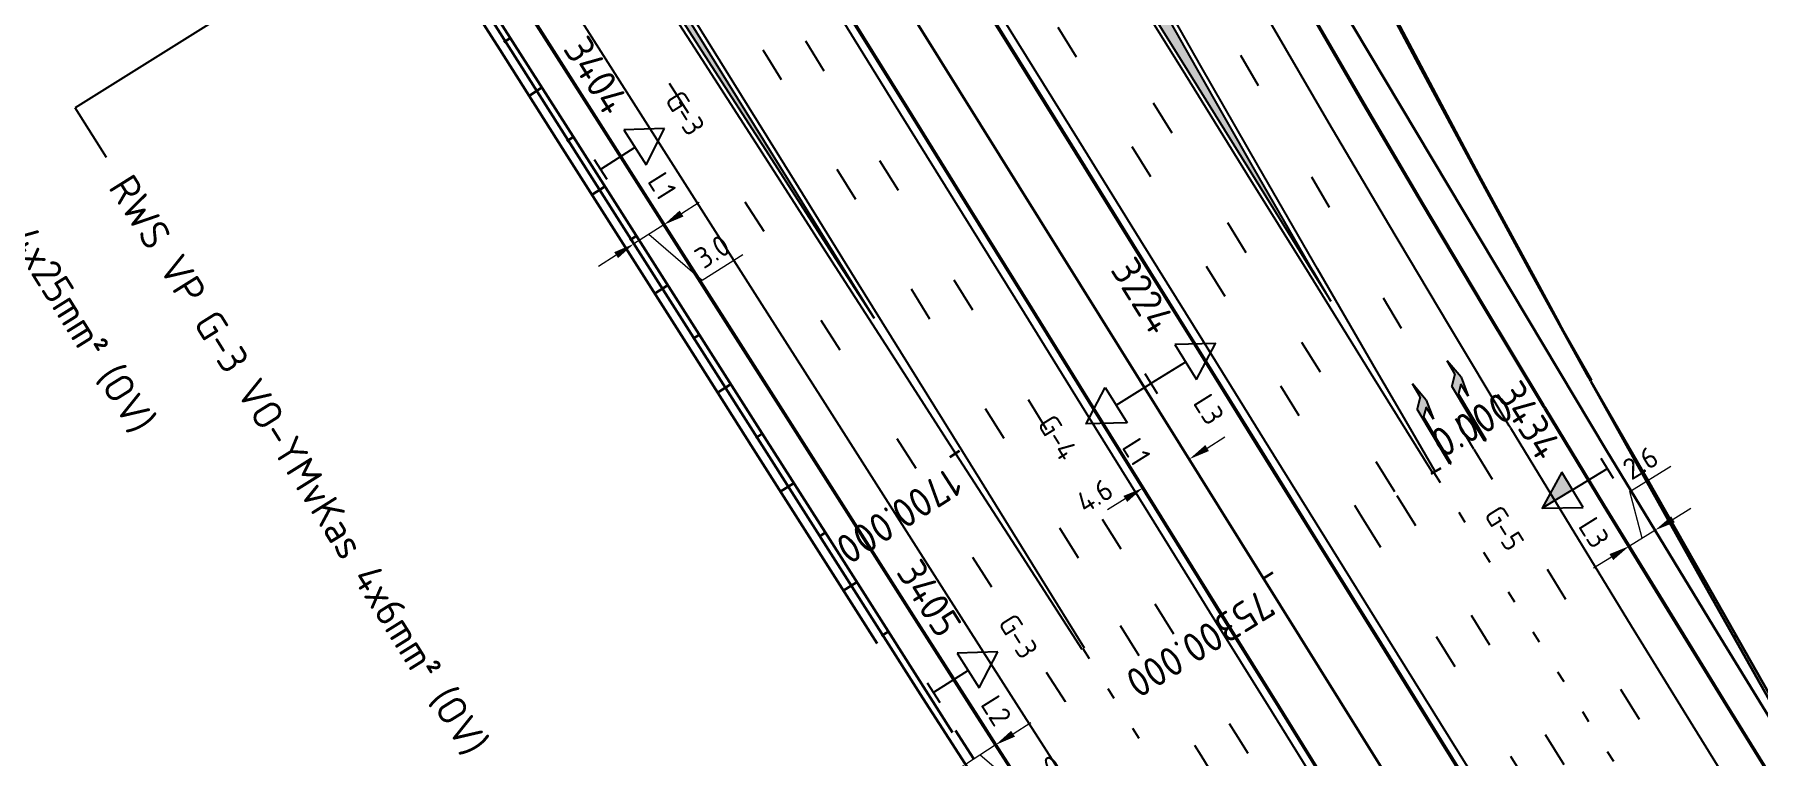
# Model space of a CAD drawing. Header units: metres. Extents: x 134219 to 139080, y 438661 to 444352.
# Drawn here: x 135759.6 to 135906.6, y 442466.4 to 442528 of the extents above; entities that cross this region are included whole.
import ezdxf
from ezdxf.enums import TextEntityAlignment as Align

# ---------------------------------------------------------------- set-up
doc = ezdxf.new("R2010")
doc.units = ezdxf.units.M
doc.linetypes.add('13strp', pattern=[4, 1, -3])
doc.linetypes.add('39strp', pattern=[12, 3, -9])
doc.layers.get('DEFPOINTS').update_dxf_attribs({"color": 193})
for name, color, linetype, lineweight in [('N-WE-KL-ET-T18', 1, 'Continuous', 18), ('N-WE-KL-ET-T25', 7, 'Continuous', 25), ('N-WE-KL-ET_LS_OV_ARMATUUR-S', 7, 'Continuous', 25), ('N-WE-KL-ET_LS_OV_ARMATUUR-T18', 1, 'Continuous', 25), ('N-WE-KL-ET_LS_OV_KABEL-G', 10, 'KL-LS-OV-N', 35), ('N-WE-KL-ET_LS_OV_KABEL-M', 7, 'Continuous', 18), ('N-WE-KL-ET_LS_OV_KABEL-T25', 7, 'Continuous', 25), ('Utd-ondergr-nw', 8, '13strp', 35)]:
    doc.layers.add(name, color=color, linetype=linetype, lineweight=lineweight)
doc.layers.add('N-WE-KL-ET_LS_OV_ARMATUUR-T25', color=2, linetype='Continuous')
doc.layers.add('Utd-weg-nw', color=8, linetype='Continuous')
doc.styles.add('alm a2ee v011$0$rtw_iso', font='NLCS-ISO.ttf')
doc.styles.add('ISO18', font='NLCS-ISO.ttf')
doc.styles.add('ISO25', font='NLCS-ISO.ttf')
doc.styles.add('NLCS-ISO', font='NLCS-ISO.ttf')
doc.styles.add('NLCS_18', font='NLCS-ISO.ttf', dxfattribs={"height": 1.8})
doc.styles.add('NLCS_25', font='NLCS-ISO.ttf', dxfattribs={"height": 2.5})
doc.linetypes.add('KL-LS-OV-N', pattern='A,4,-1,[103,NLCS.SHX,S=0.75,R=0,X=0,Y=0],-1,4,-1.5,["0V",Standard,S=1,R=0,X=0,Y=-0.5],-3', length=14.5)
doc.dimstyles.new('NLCS_t18_pijl_Dimension_l3_h1', dxfattribs={"dimtxt": 1.8, "dimasz": 1.8, "dimexe": 2, "dimexo": 2, "dimgap": 0.7, "dimtad": 1, "dimdec": 1, "dimzin": 0, "dimdsep": 46, "dimtxsty": 'NLCS_18', "dimcen": 2.5, "dimdle": 2, "dimclrd": 256, "dimclre": 256, "dimclrt": 256, "dimadec": 1, "dimazin": 0, "dimtfac": 1, "dimtdec": 1, "dimtofl": 0, "dimtmove": 1, "dimatfit": 0, "dimfxl": 0, "dimtolj": 1, "dimtzin": 0, "dimlwd": 18, "dimlwe": 18, "dimarcsym": 0})

# ---------------------------------------------------------------- blocks, each defined once
blk = doc.blocks.new('SKL-ET_OV_ARMATUUR_HD_NATRIUM_2x250W-SO (1)')
for points in [[(-3.49, -1.76), (-6.49, 0), (-3.49, 1.76)], [(-3.49, 1.76), (-3.49, -1.76)], [(3.49, -1.76), (6.49, 0), (3.49, 1.76)], [(3.49, 1.76), (3.49, -1.76)], [(-3.49, 0), (0, 0)], [(0, 1), (0, -1)], [(3.49, 0), (0, 0)]]:
    blk.add_lwpolyline(points)
at = {"layer": 'N-WE-KL-ET_LS_OV_ARMATUUR-T18', "style": 'NLCS-ISO', "flags": 1}
for tag, p in [('TYPE_ARMATUUR', (3.07, -6.82)), ('VERMOGEN_LAMP', (3.07, -10.61)), ('SPIEGELSTAND', (3.07, -14.39)), ('HOOGTE_LICHTMAST', (3.07, -18.17)), ('UITLEGGERHOEK', (3.07, -21.96)), ('TYPE_LICHTMAST', (3.07, -25.74)), ('BOTSVRIENDELIJK', (3.07, -29.53)), ('POSITIE_LICHTMAST', (3.07, -33.31)), ('KABELAANSLUITNG', (3.07, -37.1)), ('VOEDINGSPUNT', (3.07, -48.45))]:
    blk.add_attdef(tag, p, '', height=1.8, dxfattribs=at)
at = {"layer": 'N-WE-KL-ET_LS_OV_ARMATUUR-T18', "style": 'NLCS-ISO'}
for tag, p in [('FASE-AANSLUITING_1', (3.07, -40.88)), ('FASE-AANSLUITING_2', (3.07, -44.67)), ('GROEPSNUMMER', (3.07, -52.24))]:
    blk.add_attdef(tag, p, '', height=1.8, dxfattribs=at)
at = {"layer": 'N-WE-KL-ET_LS_OV_ARMATUUR-T25', "style": 'NLCS-ISO'}
for tag, p in [('MASTNUMMER', (3.07, 7.39)), ('TYPE_SYMBOOL', (3.07, 3.61))]:
    blk.add_attdef(tag, p, '', height=2.5, dxfattribs=at)
blk = doc.blocks.new('SKL-ET_OV_ARMATUUR_HD_NATRIUM_1x250W-SO (3)')
for p, q in [((6.49, 0), (3.49, 1.76)), ((3.49, -1.76), (6.49, 0))]:
    blk.add_line(p, q)
for points in [[(3.49, 1.76), (3.49, -1.76)], [(0, 1), (0, -1)], [(3.49, 0), (0, 0)]]:
    blk.add_lwpolyline(points)
at = {"layer": 'N-WE-KL-ET_LS_OV_ARMATUUR-T18', "style": 'ISO18', "flags": 1}
for tag, p in [('TYPE_ARMATUUR', (3.07, -6.82)), ('VERMOGEN_LAMP', (3.07, -10.61)), ('SPIEGELSTAND', (3.07, -14.39)), ('HOOGTE_LICHTMAST', (3.07, -18.17)), ('UITLEGGERHOEK', (3.07, -21.96)), ('TYPE_LICHTMAST', (3.07, -25.74)), ('BOTSVRIENDELIJK', (3.07, -29.53)), ('POSITIE_LICHTMAST', (3.07, -33.31)), ('KABELAANSLUITNG', (3.07, -37.1)), ('VOEDINGSPUNT', (3.07, -44.67))]:
    blk.add_attdef(tag, p, '', height=1.8, dxfattribs=at)
at = {"layer": 'N-WE-KL-ET_LS_OV_ARMATUUR-T18', "style": 'ISO18'}
for tag, p in [('FASE-AANSLUITING_1', (3.07, -40.88)), ('GROEPSNUMMER', (3.07, -48.45))]:
    blk.add_attdef(tag, p, '', height=1.8, dxfattribs=at)
at = {"layer": 'N-WE-KL-ET_LS_OV_ARMATUUR-T25', "style": 'ISO25'}
for tag, p in [('MASTNUMMER', (3.07, 7.39)), ('TYPE_SYMBOOL', (3.07, 3.61))]:
    blk.add_attdef(tag, p, '', height=2.5, dxfattribs=at)
blk = doc.blocks.new('SKL-ET_OV_ARMATUUR_HD_NATRIUM_1x250W-SO (2)')
for points in [[(3.49, -1.76), (6.49, 0), (3.49, 1.76)], [(3.49, 1.76), (3.49, -1.76)], [(0, 1), (0, -1)], [(3.49, 0), (0, 0)], [(3.49, 0), (6.49, 0)]]:
    blk.add_lwpolyline(points)
blk.add_solid([(3.49, 0), (3.49, -1.76), (6.49, 0)])
at = {"layer": 'N-WE-KL-ET-T18', "linetype": 'ByBlock', "style": 'NLCS-ISO'}
blk.add_attdef('GROEPSNUMMER', text='', height=1.8, dxfattribs=at).set_placement((-2, -4), align=Align.RIGHT)
blk.add_attdef('FASE-AANSLUITING', (10, -4), '', height=1.8, dxfattribs=at)
at = {"layer": 'N-WE-KL-ET-T18', "linetype": 'ByBlock', "style": 'NLCS-ISO', "flags": 1}
for tag, p in [('TYPE_ARMATUUR', (7.76, -13.46)), ('TYPE_FABRIKAAT', (7.76, -17.24)), ('VERMOGEN_LAMP', (7.76, -21.02)), ('SPIEGELSTAND', (7.76, -24.81)), ('HOOGTE_LICHTMAST', (7.76, -28.59)), ('UITLEGGERHOEK', (7.76, -32.38)), ('TYPE_LICHTMAST', (7.76, -36.16)), ('BOTSVRIENDELIJK', (7.76, -39.95)), ('POSITIE_LICHTMAST', (7.76, -43.73)), ('KABELAANSLUITING', (7.76, -47.52)), ('VOEDINGSPUNT', (7.76, -51.3))]:
    blk.add_attdef(tag, p, '', height=1.8, dxfattribs=at)
at = {"layer": 'N-WE-KL-ET-T25', "linetype": 'ByBlock', "style": 'NLCS-ISO'}
blk.add_attdef('MASTNUMMER', text='', height=2.5, dxfattribs=at).set_placement((4, 4.31), align=Align.MIDDLE)
at = {"layer": 'N-WE-KL-ET-T25', "linetype": 'ByBlock', "style": 'NLCS-ISO', "flags": 1}
blk.add_attdef('TYPE_SYMBOOL', (7.76, -10.06), '', height=2.5, dxfattribs=at)
blk = doc.blocks.new('*D498')
at = {"layer": 'DEFPOINTS', "color": 0, "transparency": 16777216}
for p in [(135813.24, 442511.72), (135810.69, 442510.1), (135810.69, 442510.1)]:
    blk.add_point(p, dxfattribs=at)
at = {"layer": 'N-WE-KL-ET_LS_OV_KABEL-M', "linetype": 'Continuous', "lineweight": 18, "transparency": 16777216}
for p, q in [((135814.76, 442512.69), (135816.27, 442513.65)), ((135813.24, 442511.72), (135810.69, 442510.1)), ((135811.97, 442510.91), (135816.51, 442506.99)), ((135809.18, 442509.13), (135807.66, 442508.17)), ((135816.51, 442506.99), (135819.97, 442509.19))]:
    blk.add_line(p, q, dxfattribs=at)
at = {"layer": 'N-WE-KL-ET_LS_OV_KABEL-M', "lineweight": 18, "transparency": 16777216}
for p, q in [((135813.24, 442511.72), (135814.31, 442510.03)), ((135810.69, 442510.1), (135811.77, 442508.41))]:
    blk.add_line(p, q, dxfattribs=at)
at = {"layer": 'N-WE-KL-ET_LS_OV_KABEL-M', "transparency": 16777216}
for points in [[(135814.59, 442512.94), (135814.92, 442512.43), (135813.24, 442511.72)], [(135809.01, 442509.39), (135809.34, 442508.88), (135810.69, 442510.1)]]:
    blk.add_solid(points, dxfattribs=at)
at = {"layer": 'N-WE-KL-ET_LS_OV_KABEL-M', "transparency": 16777216, "insert": (135817.38, 442509.44), "char_height": 1.8, "attachment_point": 5, "rotation": 32.4948, "style": 'NLCS_18'}
blk.add_mtext('\\A1;3.0', dxfattribs=at)
blk = doc.blocks.new('*D499')
at = {"layer": 'DEFPOINTS', "color": 0, "transparency": 16777216}
for p in [(135841.51, 442467.35), (135838.96, 442465.71), (135838.96, 442465.71)]:
    blk.add_point(p, dxfattribs=at)
at = {"layer": 'N-WE-KL-ET_LS_OV_KABEL-M', "linetype": 'Continuous', "lineweight": 18, "transparency": 16777216}
for p, q in [((135843.03, 442468.32), (135844.54, 442469.29)), ((135841.51, 442467.35), (135838.96, 442465.71)), ((135840.23, 442466.53), (135844.79, 442462.62)), ((135837.44, 442464.74), (135835.93, 442463.77)), ((135844.79, 442462.62), (135848.24, 442464.84))]:
    blk.add_line(p, q, dxfattribs=at)
at = {"layer": 'N-WE-KL-ET_LS_OV_KABEL-M', "lineweight": 18, "transparency": 16777216}
for p, q in [((135841.51, 442467.35), (135842.59, 442465.67)), ((135838.96, 442465.71), (135840.04, 442464.03))]:
    blk.add_line(p, q, dxfattribs=at)
at = {"layer": 'N-WE-KL-ET_LS_OV_KABEL-M', "transparency": 16777216}
for points in [[(135842.86, 442468.57), (135843.19, 442468.07), (135841.51, 442467.35)], [(135837.28, 442464.99), (135837.6, 442464.49), (135838.96, 442465.71)]]:
    blk.add_solid(points, dxfattribs=at)
at = {"layer": 'N-WE-KL-ET_LS_OV_KABEL-M', "transparency": 16777216, "insert": (135845.65, 442465.08), "char_height": 1.8, "attachment_point": 5, "rotation": 32.6723, "style": 'NLCS_18'}
blk.add_mtext('\\A1;3.0', dxfattribs=at)
blk = doc.blocks.new('*D503')
at = {"layer": 'DEFPOINTS', "color": 0, "transparency": 16777216}
for p in [(135858.05, 442491.73), (135858.05, 442491.73), (135854.13, 442489.3)]:
    blk.add_point(p, dxfattribs=at)
at = {"layer": 'N-WE-KL-ET_LS_OV_KABEL-M', "linetype": 'Continuous', "lineweight": 18, "transparency": 16777216}
for p, q in [((135859.57, 442492.68), (135861.1, 442493.63)), ((135852.6, 442488.35), (135851.07, 442487.4))]:
    blk.add_line(p, q, dxfattribs=at)
at = {"layer": 'N-WE-KL-ET_LS_OV_KABEL-M', "lineweight": 18, "transparency": 16777216}
for p, q in [((135858.05, 442491.73), (135859.1, 442490.03)), ((135854.13, 442489.3), (135855.18, 442487.6))]:
    blk.add_line(p, q, dxfattribs=at)
at = {"layer": 'N-WE-KL-ET_LS_OV_KABEL-M', "transparency": 16777216}
for points in [[(135859.42, 442492.94), (135859.73, 442492.43), (135858.05, 442491.73)], [(135852.44, 442488.6), (135852.76, 442488.09), (135854.13, 442489.3)]]:
    blk.add_solid(points, dxfattribs=at)
at = {"layer": 'N-WE-KL-ET_LS_OV_KABEL-M', "transparency": 16777216, "insert": (135849.98, 442488.61), "char_height": 1.8, "attachment_point": 5, "rotation": 31.8363, "style": 'NLCS_18'}
blk.add_mtext('\\A1;4.6', dxfattribs=at)
blk = doc.blocks.new('*D508')
at = {"layer": 'DEFPOINTS', "color": 0, "transparency": 16777216}
for p in [(135897.77, 442485.67), (135897.77, 442485.67), (135895.59, 442484.33)]:
    blk.add_point(p, dxfattribs=at)
at = {"layer": 'N-WE-KL-ET_LS_OV_KABEL-M', "linetype": 'Continuous', "lineweight": 18, "transparency": 16777216}
for p, q in [((135895.62, 442488.98), (135899.12, 442491.13)), ((135896.68, 442485), (135895.62, 442488.98)), ((135899.31, 442486.61), (135900.84, 442487.55)), ((135895.59, 442484.33), (135897.77, 442485.67)), ((135894.05, 442483.39), (135892.52, 442482.45))]:
    blk.add_line(p, q, dxfattribs=at)
at = {"layer": 'N-WE-KL-ET_LS_OV_KABEL-M', "lineweight": 18, "transparency": 16777216}
for p, q in [((135895.59, 442484.33), (135894.54, 442486.03)), ((135897.77, 442485.67), (135896.73, 442487.37))]:
    blk.add_line(p, q, dxfattribs=at)
at = {"layer": 'N-WE-KL-ET_LS_OV_KABEL-M', "transparency": 16777216}
for points in [[(135899.15, 442486.86), (135899.46, 442486.35), (135897.77, 442485.67)], [(135893.89, 442483.64), (135894.21, 442483.13), (135895.59, 442484.33)]]:
    blk.add_solid(points, dxfattribs=at)
at = {"layer": 'N-WE-KL-ET_LS_OV_KABEL-M', "transparency": 16777216, "insert": (135896.53, 442491.42), "char_height": 1.8, "attachment_point": 5, "rotation": 31.5131, "style": 'NLCS_18'}
blk.add_mtext('\\A1;2.6', dxfattribs=at)
blk = doc.blocks.new('Dwm A2 aanvulling$0$pijlre_750')
blk.add_hatch(color=256).paths.add_polyline_path([(5.2, -0.38), (4, -0.38), (5.7, -0.68), (7.5, -0.38), (6.2, -0.38), (5.45, 0.37), (0, 0.37), (0, 0.23), (4.6, 0.23)])
for p, q in [((0, 0.37), (5.45, 0.37)), ((0, 0.37), (0, 0.23)), ((0, 0.23), (4.6, 0.23)), ((5.2, -0.38), (4.6, 0.23)), ((6.2, -0.38), (5.45, 0.37)), ((4, -0.38), (5.2, -0.38)), ((5.7, -0.68), (4, -0.38)), ((5.7, -0.68), (7.5, -0.38)), ((6.2, -0.38), (7.5, -0.38))]:
    blk.add_line(p, q)

msp = doc.modelspace()

# ---------------------------------------------------------------- hatches: boundary and pattern name
at = {"layer": 'Utd-weg-nw', "linetype": 'Continuous'}
for points in [[(135831.17, 442503.76), (135827.63, 442509.26), (135822.22, 442517.67), (135816.8, 442526.07), (135811.39, 442534.48), (135805.98, 442542.89), (135800.56, 442551.3), (135799.28, 442553.29), (135795.14, 442559.7), (135789.7, 442568.09), (135784.24, 442576.47), (135778.75, 442584.83), (135773.25, 442593.18), (135767.72, 442601.52), (135762.18, 442609.84), (135761.53, 442610.81), (135763.82, 442612.24), (135765.96, 442608.8), (135771.23, 442600.3), (135776.51, 442591.8), (135781.78, 442583.31), (135787.06, 442574.81), (135792.33, 442566.32), (135797.61, 442557.82), (135802.88, 442549.33), (135808.16, 442540.83), (135813.43, 442532.34), (135818.71, 442523.84), (135823.98, 442515.34), (135829.26, 442506.85)], [(135870.12, 442505.21), (135868.63, 442507.77), (135863.63, 442516.43), (135858.67, 442525.11), (135853.81, 442533.71), (135853.75, 442533.82), (135853.65, 442534), (135848.89, 442542.57), (135844.09, 442551.34), (135840.48, 442558.06), (135838.19, 442556.64), (135842.19, 442550.19), (135847.46, 442541.7), (135852.74, 442533.2), (135858.01, 442524.7), (135863.29, 442516.21), (135868.56, 442507.71), (135870.12, 442505.21)]]:
    msp.add_hatch(color=256, dxfattribs=at).paths.add_polyline_path(points)

# ---------------------------------------------------------------- linework, layer by layer
at = {"layer": 'N-WE-KL-ET_LS_OV_KABEL-G', "flags": 128}
for points, elevation in [([(135028.79, 443628.21), (135029.43, 443628.5), (135031.21, 443626.78), (135031.77, 443626.04), (135031.72, 443624.46), (135052.28, 443604.28), (135079.83, 443576.7), (135079.68, 443576.86), (135107.02, 443546.27), (135128.47, 443521.4), (135135.83, 443512.88), (135160.14, 443483.99), (135177.3, 443462.48), (135198.67, 443435.94), (135200.35, 443433.58), (135206.96, 443425.68), (135215.59, 443414.76), (135229.59, 443396.5), (135246.51, 443374.99), (135246.49, 443375.01), (135294.88, 443312.89), (135333.29, 443263.09), (135371.73, 443213.18), (135406.65, 443167.97), (135427.92, 443140.4), (135453.98, 443108.38), (135454.93, 443105.99), (135457.2, 443102.6), (135480.28, 443072.39), (135496.14, 443052.17), (135531.45, 443005.87), (135550.73, 442980.13), (135566.75, 442957.09), (135582.35, 442934.84), (135591.75, 442921.24), (135600.66, 442908.47), (135623.1, 442873.1), (135810.94, 442567.72), (135811.57, 442566.24), (135890, 442440.49), (135917.51, 442397.79), (135918.36, 442396.37), (135921.31, 442391.57), (135924.12, 442387.09), (135993.39, 442276.1), (135998.09, 442268.15), (136009.98, 442249.34), (136029.66, 442217.44), (136035.64, 442207.92), (136051.53, 442183.81), (136063.88, 442163.96), (136083.42, 442134.87), (136087.68, 442128.39), (136098.45, 442110.21), (136094.16, 442107.28)], 1.81), ([(135721.23, 442918.62), (135722.06, 442918.71), (135729.09, 442888.32), (135732.4, 442875.41), (135739.07, 442848.53), (135744.81, 442825.46), (135748.85, 442812.3), (135753.18, 442798.69), (135759.28, 442779.65), (135766.98, 442756.72), (135768.94, 442751.33), (135776.94, 442729.3), (135780.2, 442721.47), (135788.86, 442699.92), (135796.6, 442680.56), (135801.31, 442669.52), (135814.14, 442639.94), (135825.99, 442614.64), (135833.39, 442599.59), (135840.41, 442585.62), (135846.61, 442573.57), (135855.75, 442558.03), (135866.63, 442537.71), (135893.63, 442492.47), (135903.12, 442476.87), (135921.69, 442446.61), (135932.97, 442428.48), (135977.81, 442356.04), (135989.88, 442336.6), (136005.71, 442311.05), (136018.65, 442290.07), (136033.73, 442266.1), (136048.87, 442241.4), (136061.72, 442221.06), (136075.64, 442199.3), (136089.46, 442177.55), (136095.53, 442168.38), (136098.01, 442164.91), (136105.46, 442153.08), (136105.45, 442153.08), (136113.48, 442140), (136113.47, 442139.99), (136115.54, 442136.16), (136115.58, 442136.17), (136116.02, 442133.35), (136140.96, 442091.4)], 1.96)]:
    msp.add_lwpolyline(points, dxfattribs=dict(at, elevation=elevation))
msp.add_lwpolyline([(135920.16, 442341.16), (135919.19, 442340.33), (135890.91, 442385.27), (135864.11, 442426.73), (135835.32, 442471.35), (135806.93, 442516.02), (135778.89, 442560.21), (135749.46, 442604.31), (135688.97, 442692.85), (135658.23, 442735), (135645.16, 442753.13), (135616.2, 442790.31), (135569.7, 442852.51), (135568.73, 442853.96), (135568.72, 442853.96), (135556.53, 442870.34), (135541.94, 442887.77), (135535.96, 442894.27), (135510.86, 442922.28), (135499.68, 442932.52), (135460.26, 442969.03), (135441.8, 442984.21), (135435, 442989.22), (135425, 442995.68), (135418.79, 442999.03), (135417.79, 442999.51), (135418.18, 442999.51), (135411.42, 443000.81), (135410.52, 442999.01), (135409.7, 442997.39), (135406.46, 442999.39), (135411.35, 443008.29), (135374.57, 443035.92), (135373.93, 443035.52), (135373.15, 443035.54)], dxfattribs=at)
at = {"layer": 'N-WE-KL-ET_LS_OV_KABEL-T25'}
for p in [(135791.88, 442539.75), (135765.7, 442517.47)]:
    msp.add_line(p, (135763.05, 442521.7), dxfattribs=at)
at = {"layer": 'Utd-ondergr-nw', "color": 7, "linetype": 'Continuous'}
for p, q in [((135838.46, 442492.44), (135837.62, 442491.9)), ((135878.68, 442490.47), (135879.54, 442490.98)), ((135865.18, 442482.07), (135864.33, 442481.54))]:
    msp.add_line(p, q, dxfattribs=at)
at = {"layer": 'Utd-ondergr-nw', "linetype": 'Continuous', "flags": 128}
for points in [[(135770.71, 442623.52), (135775.98, 442615.02), (135781.26, 442606.52), (135786.53, 442598.03), (135791.81, 442589.53), (135797.08, 442581.04), (135802.36, 442572.54), (135807.63, 442564.05), (135812.91, 442555.55), (135818.18, 442547.06), (135823.46, 442538.56), (135828.73, 442530.06), (135834.01, 442521.57), (135839.28, 442513.07), (135844.56, 442504.58), (135849.83, 442496.08), (135855.11, 442487.59), (135858.78, 442481.67)], [(135770.77, 442623.55), (135776.04, 442615.06), (135781.32, 442606.56), (135786.59, 442598.07), (135791.87, 442589.57), (135797.14, 442581.07), (135802.42, 442572.58), (135807.69, 442564.08), (135812.97, 442555.59), (135818.24, 442547.09), (135823.52, 442538.6), (135828.79, 442530.1), (135834.07, 442521.61), (135839.34, 442513.11), (135844.62, 442504.61), (135849.89, 442496.12), (135855.17, 442487.62), (135858.84, 442481.7)], [(135892.37, 442498.43), (135889.86, 442502.82), (135889.62, 442503.27), (135887.51, 442507.17), (135882.76, 442515.95), (135878.08, 442524.74), (135873.45, 442533.52), (135868.96, 442542.21), (135868.9, 442542.31), (135868.81, 442542.49), (135864.09, 442550.94), (135859.36, 442559.62), (135854.69, 442568.32), (135850.07, 442577.06), (135845.59, 442585.59), (135845.48, 442585.8), (135840.99, 442594.61), (135837.51, 442601.53), (135836.56, 442603.44), (135832.19, 442612.3), (135830.52, 442615.73), (135827.89, 442621.19)], [(135742.31, 442620.56), (135747.88, 442612.28), (135753.43, 442604), (135758.96, 442595.7), (135764.47, 442587.38), (135769.96, 442579.05), (135775.43, 442570.71), (135780.88, 442562.36), (135786.31, 442553.99), (135790.4, 442547.57), (135791.67, 442545.57), (135797.05, 442537.14), (135802.42, 442528.7), (135807.79, 442520.27), (135813.16, 442511.83), (135818.54, 442503.4), (135823.91, 442494.97), (135829.28, 442486.53), (135834.65, 442478.1), (135839.96, 442469.77)], [(135742.36, 442620.6), (135747.94, 442612.32), (135753.49, 442604.04), (135759.02, 442595.74), (135764.53, 442587.42), (135770.02, 442579.09), (135775.49, 442570.75), (135780.94, 442562.39), (135786.37, 442554.03), (135790.46, 442547.61), (135791.73, 442545.61), (135797.11, 442537.18), (135802.48, 442528.74), (135807.85, 442520.31), (135813.22, 442511.87), (135818.6, 442503.44), (135823.97, 442495), (135829.34, 442486.57), (135834.71, 442478.13), (135840.02, 442469.81)], [(135784.67, 442620.42), (135789.95, 442611.92), (135795.22, 442603.43), (135800.5, 442594.93), (135805.77, 442586.43), (135811.05, 442577.94), (135816.32, 442569.44), (135821.6, 442560.95), (135826.87, 442552.45), (135832.15, 442543.96), (135837.42, 442535.46), (135842.7, 442526.97), (135847.97, 442518.47), (135853.25, 442509.97), (135858.52, 442501.48), (135863.8, 442492.98), (135869.07, 442484.49)], [(135784.73, 442620.45), (135790.01, 442611.96), (135795.28, 442603.46), (135800.56, 442594.97), (135805.83, 442586.47), (135811.11, 442577.98), (135816.38, 442569.48), (135821.66, 442560.98), (135826.93, 442552.49), (135832.21, 442543.99), (135837.48, 442535.5), (135842.76, 442527), (135848.03, 442518.51), (135853.31, 442510.01), (135858.58, 442501.52), (135863.86, 442493.02), (135869.13, 442484.52)], [(135892.3, 442498.39), (135892.23, 442498.52), (135892.13, 442498.7), (135887.33, 442507.44), (135882.57, 442516.19), (135877.86, 442524.96), (135873.21, 442533.76), (135870.26, 442539.4), (135868.66, 442542.5), (135863.95, 442550.87), (135859.17, 442559.51), (135854.45, 442568.19), (135849.79, 442576.91), (135845.3, 442585.44), (135845.19, 442585.66), (135840.7, 442594.46), (135837.23, 442601.39), (135836.28, 442603.3), (135831.91, 442612.16), (135830.25, 442615.59), (135827.61, 442621.06)], [(135739.3, 442618.52), (135744.85, 442610.25), (135750.39, 442601.96), (135755.9, 442593.66), (135761.4, 442585.35), (135766.87, 442577.02), (135772.32, 442568.68), (135777.75, 442560.32), (135783.16, 442551.96), (135787.25, 442545.54), (135788.52, 442543.54), (135793.88, 442535.1), (135799.25, 442526.66), (135804.61, 442518.22), (135809.98, 442509.78), (135815.34, 442501.34), (135820.7, 442492.9), (135826.07, 442484.46), (135831.43, 442476.02)], [(135740.25, 442619.17), (135745.82, 442610.9), (135751.37, 442602.62), (135756.9, 442594.32), (135762.4, 442586.01), (135767.89, 442577.69), (135773.36, 442569.35), (135778.8, 442561), (135784.22, 442552.64), (135788.32, 442546.23), (135789.59, 442544.23), (135794.96, 442535.8), (135800.33, 442527.36), (135805.71, 442518.93), (135811.08, 442510.49), (135816.45, 442502.06), (135821.82, 442493.62), (135827.2, 442485.19), (135832.57, 442476.75), (135837.87, 442468.43)], [(135888.4, 442496.12), (135888.37, 442496.18), (135888.26, 442496.35), (135883.11, 442504.91), (135878, 442513.48), (135872.94, 442522.09), (135867.93, 442530.71), (135864.75, 442536.26), (135863.02, 442539.31), (135858.28, 442547.74), (135853.47, 442556.43), (135848.73, 442565.15), (135844.05, 442573.9), (135839.54, 442582.48), (135839.43, 442582.69), (135834.92, 442591.54), (135831.43, 442598.5), (135830.47, 442600.41), (135826.09, 442609.32), (135824.42, 442612.77), (135821.77, 442618.26)], [(135888.34, 442496.09), (135888.31, 442496.14), (135888.2, 442496.32), (135883.05, 442504.87), (135877.94, 442513.45), (135872.88, 442522.05), (135867.87, 442530.68), (135864.69, 442536.22), (135862.96, 442539.27), (135858.21, 442547.71), (135853.41, 442556.39), (135848.67, 442565.12), (135843.99, 442573.87), (135839.48, 442582.45), (135839.37, 442582.66), (135834.86, 442591.51), (135831.37, 442598.47), (135830.41, 442600.38), (135826.03, 442609.29), (135824.35, 442612.74), (135821.71, 442618.23)], [(135799.61, 442527.3), (135800.15, 442527.64)], [(135801.75, 442522.73), (135802.84, 442523.43)], [(135804.98, 442518.86), (135805.53, 442519.21)], [(135807.11, 442514.29), (135808.21, 442514.99)], [(135810.35, 442510.42), (135810.9, 442510.77)], [(135812.47, 442505.85), (135813.59, 442506.56)], [(135815.71, 442501.99), (135816.27, 442502.34)], [(135817.84, 442497.41), (135818.96, 442498.12)], [(135892.3, 442498.39), (135897.08, 442490.11), (135902.03, 442481.41), (135906.96, 442472.7), (135911.92, 442464.01)], [(135892.3, 442498.39), (135896.98, 442489.97), (135901.85, 442481.26), (135906.76, 442472.55), (135911.68, 442463.85)], [(135888.34, 442496.09), (135893.39, 442487.78), (135898.6, 442479.26), (135903.84, 442470.75), (135909.1, 442462.25)], [(135888.4, 442496.12), (135893.45, 442487.82), (135898.66, 442479.3), (135903.9, 442470.79), (135909.16, 442462.29)], [(135821.08, 442493.55), (135821.64, 442493.91)], [(135894.77, 442494.04), (135894.73, 442494.02)], [(135823.2, 442488.97), (135824.33, 442489.69)], [(135897.3, 442489.73), (135897.16, 442489.65)], [(135826.45, 442485.11), (135827.02, 442485.47)], [(135869.07, 442484.49), (135874.35, 442475.99), (135879.62, 442467.5), (135884.9, 442459)], [(135869.13, 442484.52), (135874.41, 442476.03), (135879.68, 442467.53), (135884.96, 442459.04)], [(135899.68, 442485.34), (135899.6, 442485.29)], [(135858.78, 442481.67), (135860.38, 442479.09), (135865.66, 442470.6), (135870.93, 442462.1)], [(135858.84, 442481.7), (135860.44, 442479.13), (135865.72, 442470.63), (135870.99, 442462.14)], [(135828.57, 442480.53), (135829.7, 442481.25)], [(135902.24, 442481.04), (135902.04, 442480.93)], [(135831.82, 442476.67), (135832.39, 442477.04)], [(135904.6, 442476.63), (135904.49, 442476.57)], [(135839.96, 442469.77), (135841.5, 442467.37), (135846.9, 442458.95)], [(135840.02, 442469.81), (135841.56, 442467.4), (135846.96, 442458.99)], [(135838.12, 442468.59), (135839.65, 442466.22)]]:
    msp.add_lwpolyline(points, dxfattribs=at)
at = {"layer": 'Utd-weg-nw', "linetype": '39strp', "flags": 128}
for points in [[(135448.38, 443097.74), (135451.1, 443094.2), (135457.15, 443086.27), (135463.18, 443078.32), (135469.2, 443070.36), (135475.19, 443062.38), (135481.16, 443054.39), (135487.11, 443046.39), (135493.05, 443038.37), (135498.96, 443030.33), (135504.85, 443022.28), (135510.73, 443014.22), (135516.58, 443006.14), (135518.91, 443002.9), (135519.5, 443002.09), (135522.41, 442998.04), (135528.22, 442989.93), (135534.01, 442981.81), (135539.78, 442973.67), (135545.54, 442965.52), (135551.27, 442957.35), (135556.98, 442949.17), (135562.67, 442940.98), (135568.33, 442932.77), (135573.98, 442924.55), (135579.61, 442916.31), (135585.22, 442908.06), (135590.81, 442899.79), (135596.37, 442891.51), (135601.92, 442883.22), (135607.44, 442874.91), (135612.95, 442866.59), (135618.43, 442858.26), (135623.89, 442849.91), (135629.33, 442841.55), (135634.75, 442833.17), (135640.15, 442824.78), (135645.53, 442816.38), (135650.89, 442807.97), (135656.22, 442799.54), (135661.54, 442791.09), (135666.83, 442782.64), (135672.07, 442774.22), (135672.11, 442774.17), (135677.38, 442765.67), (135682.66, 442757.18), (135687.93, 442748.68), (135693.21, 442740.19), (135698.48, 442731.69), (135703.76, 442723.19), (135709.03, 442714.7), (135714.3, 442706.2), (135719.58, 442697.71), (135724.85, 442689.21), (135730.13, 442680.72), (135735.4, 442672.22), (135740.68, 442663.73), (135745.95, 442655.23), (135751.23, 442646.73), (135756.5, 442638.24), (135761.78, 442629.74), (135767.05, 442621.25), (135772.33, 442612.75), (135777.6, 442604.26), (135782.88, 442595.76), (135788.15, 442587.27), (135793.43, 442578.77), (135798.7, 442570.27), (135803.98, 442561.78), (135809.25, 442553.28), (135814.53, 442544.79), (135819.8, 442536.29), (135825.08, 442527.8), (135830.35, 442519.3), (135835.63, 442510.81), (135840.9, 442502.31), (135846.18, 442493.81), (135851.45, 442485.32), (135855.13, 442479.4)], [(135882.33, 442492.6), (135882.25, 442492.72), (135877.09, 442501.3), (135871.96, 442509.91), (135866.88, 442518.54), (135861.85, 442527.21), (135858.65, 442532.78), (135856.91, 442535.84), (135852.26, 442544.42), (135847.45, 442553.17), (135842.71, 442561.94), (135838.03, 442570.75), (135833.52, 442579.38), (135833.41, 442579.6), (135828.88, 442588.48), (135825.37, 442595.48), (135824.41, 442597.4), (135820.01, 442606.36), (135818.32, 442609.82), (135815.66, 442615.34), (135811.39, 442624.35), (135807.18, 442633.4), (135803.87, 442640.62), (135803.03, 442642.47), (135798.95, 442651.57), (135794.93, 442660.71), (135792.92, 442665.34), (135790.98, 442669.87), (135787.09, 442679.06), (135783.27, 442688.27), (135782.45, 442690.27), (135779.51, 442697.51), (135775.83, 442706.78), (135772.2, 442716.08), (135768.65, 442725.4), (135765.16, 442734.75), (135761.74, 442744.12), (135758.38, 442753.52), (135755.09, 442762.94), (135751.87, 442772.38), (135748.72, 442781.84), (135745.63, 442791.33), (135742.62, 442800.84), (135739.67, 442810.37), (135736.78, 442819.92), (135733.97, 442829.49), (135731.23, 442839.09), (135728.55, 442848.7), (135725.94, 442858.33), (135723.4, 442867.98), (135720.93, 442877.64), (135718.53, 442887.33), (135716.2, 442897.03), (135713.94, 442906.74), (135711.75, 442916.48), (135710.81, 442920.74)], [(135645.32, 442858.05), (135648.12, 442853.74), (135653.57, 442845.32), (135659, 442836.88), (135664.41, 442828.43), (135669.8, 442819.97), (135675.16, 442811.49), (135680.51, 442803), (135685.83, 442794.5), (135691.1, 442786.04), (135691.14, 442785.98), (135696.41, 442777.49), (135701.69, 442768.99), (135706.96, 442760.5), (135712.24, 442752), (135717.51, 442743.51), (135722.79, 442735.01), (135728.06, 442726.52), (135733.34, 442718.02), (135738.61, 442709.52), (135743.88, 442701.03), (135749.16, 442692.53), (135754.43, 442684.04), (135759.71, 442675.54), (135764.98, 442667.05), (135770.26, 442658.55), (135775.53, 442650.05), (135780.81, 442641.56), (135786.08, 442633.06), (135791.36, 442624.57), (135796.63, 442616.07), (135801.91, 442607.58), (135807.18, 442599.08), (135812.46, 442590.59), (135817.73, 442582.09), (135823.01, 442573.59), (135828.28, 442565.1), (135833.56, 442556.6), (135838.83, 442548.11), (135844.11, 442539.61), (135849.38, 442531.12), (135854.66, 442522.62), (135859.93, 442514.13), (135865.21, 442505.63), (135870.48, 442497.13), (135875.76, 442488.64)], [(135643.55, 442854.36), (135645.19, 442851.84), (135650.63, 442843.42), (135656.06, 442834.99), (135661.46, 442826.55), (135666.84, 442818.09), (135672.2, 442809.63), (135677.55, 442801.14), (135682.86, 442792.65), (135688.13, 442784.19), (135688.16, 442784.14), (135693.44, 442775.64), (135698.71, 442767.15), (135703.99, 442758.65), (135709.26, 442750.16), (135714.54, 442741.66), (135719.81, 442733.16), (135725.09, 442724.67), (135730.36, 442716.17), (135735.64, 442707.68), (135740.91, 442699.18), (135746.19, 442690.69), (135751.46, 442682.19), (135756.74, 442673.7), (135762.01, 442665.2), (135767.29, 442656.7), (135772.56, 442648.21), (135777.84, 442639.71), (135783.11, 442631.22), (135788.39, 442622.72), (135793.66, 442614.23), (135798.94, 442605.73), (135804.21, 442597.24), (135809.49, 442588.74), (135814.76, 442580.24), (135820.04, 442571.75), (135825.31, 442563.25), (135830.59, 442554.76), (135835.86, 442546.26), (135841.14, 442537.77), (135846.41, 442529.27), (135851.69, 442520.77), (135856.96, 442512.28), (135862.23, 442503.78), (135867.51, 442495.29), (135872.78, 442486.79)], [(135631.24, 442832.16), (135631.81, 442831.27), (135637.21, 442822.89), (135642.58, 442814.5), (135647.93, 442806.09), (135653.26, 442797.67), (135658.57, 442789.23), (135663.86, 442780.78), (135669.1, 442772.38), (135669.13, 442772.32), (135674.41, 442763.83), (135679.68, 442755.33), (135684.96, 442746.84), (135690.23, 442738.34), (135695.51, 442729.84), (135700.78, 442721.35), (135706.06, 442712.85), (135711.33, 442704.36), (135716.61, 442695.86), (135721.88, 442687.37), (135727.16, 442678.87), (135732.43, 442670.38), (135737.71, 442661.88), (135742.98, 442653.38), (135748.26, 442644.89), (135753.53, 442636.39), (135758.81, 442627.9), (135764.08, 442619.4), (135769.36, 442610.91), (135774.63, 442602.41), (135779.91, 442593.91), (135785.18, 442585.42), (135790.46, 442576.92), (135795.73, 442568.43), (135801.01, 442559.93), (135806.28, 442551.44), (135811.56, 442542.94), (135816.83, 442534.45), (135822.11, 442525.95), (135827.38, 442517.45), (135832.65, 442508.96), (135837.93, 442500.46), (135843.2, 442491.97), (135848.48, 442483.47), (135852.16, 442477.55)], [(135615.61, 442809.82), (135617.38, 442807.42), (135620.34, 442803.4), (135623.3, 442799.37), (135626.25, 442795.34), (135629.67, 442790.67), (135632.16, 442787.27), (135638.07, 442779.21), (135643.99, 442771.14), (135649.9, 442763.08), (135655.81, 442755.01), (135659.64, 442749.78), (135661.72, 442746.95), (135667.6, 442738.87), (135673.47, 442730.79), (135679.32, 442722.69), (135685.15, 442714.57), (135690.96, 442706.44), (135696.75, 442698.29), (135702.51, 442690.14), (135708.26, 442681.96), (135713.99, 442673.77), (135719.69, 442665.57), (135725.38, 442657.35), (135731.04, 442649.12), (135736.69, 442640.88), (135742.31, 442632.62), (135747.92, 442624.35), (135753.5, 442616.06), (135759.06, 442607.76), (135764.6, 442599.44), (135770.12, 442591.12), (135775.62, 442582.77), (135781.1, 442574.42), (135786.56, 442566.05), (135791.99, 442557.66), (135796.11, 442551.25), (135797.39, 442549.25), (135802.78, 442540.83), (135808.17, 442532.41), (135813.57, 442523.99), (135818.96, 442515.57), (135824.35, 442507.15), (135829.75, 442498.73), (135835.14, 442490.31), (135840.53, 442481.88), (135845.86, 442473.57)], [(135882.33, 442492.6), (135887.45, 442484.16), (135892.68, 442475.63), (135897.93, 442467.1), (135903.19, 442458.59), (135908.46, 442450.09), (135912.6, 442443.43), (135913.74, 442441.59), (135919.01, 442433.1), (135924.29, 442424.6), (135929.56, 442416.11), (135934.84, 442407.61), (135940.11, 442399.12), (135945.39, 442390.62), (135950.66, 442382.13), (135955.94, 442373.63), (135961.21, 442365.13), (135966.49, 442356.64), (135971.76, 442348.14), (135977.04, 442339.65), (135982.31, 442331.15), (135987.59, 442322.66), (135992.86, 442314.16), (135998.14, 442305.67), (136003.41, 442297.17), (136008.69, 442288.67), (136013.96, 442280.18), (136019.24, 442271.68), (136024.51, 442263.19), (136029.79, 442254.69), (136035.06, 442246.2), (136040.34, 442237.7), (136045.61, 442229.21), (136050.89, 442220.71), (136056.16, 442212.21), (136061.44, 442203.72), (136066.71, 442195.22), (136071.99, 442186.73), (136077.26, 442178.23), (136082.54, 442169.74), (136087.81, 442161.24), (136093.08, 442152.74), (136098.36, 442144.25), (136103.63, 442135.75), (136108.91, 442127.26), (136114.18, 442118.76), (136119.46, 442110.27)], [(135875.76, 442488.64), (135881.03, 442480.14), (135886.31, 442471.65), (135891.58, 442463.15), (135896.86, 442454.66), (135902.13, 442446.16), (135907.41, 442437.67), (135912.68, 442429.17), (135917.96, 442420.67), (135923.23, 442412.18), (135928.51, 442403.68), (135933.78, 442395.19), (135939.06, 442386.69), (135944.33, 442378.2), (135949.61, 442369.7), (135954.88, 442361.2), (135960.16, 442352.71), (135965.43, 442344.21), (135970.71, 442335.72), (135975.98, 442327.22), (135981.26, 442318.73), (135986.53, 442310.23), (135991.81, 442301.74), (135997.08, 442293.24), (136002.36, 442284.74), (136007.63, 442276.25), (136012.91, 442267.75), (136018.18, 442259.26), (136023.46, 442250.76), (136028.73, 442242.27), (136034.01, 442233.77), (136039.28, 442225.28), (136044.56, 442216.78), (136049.83, 442208.28), (136055.11, 442199.79), (136060.38, 442191.29), (136065.66, 442182.8), (136070.93, 442174.3), (136076.21, 442165.81), (136081.48, 442157.31), (136086.76, 442148.81), (136092.03, 442140.32), (136097.31, 442131.82), (136102.58, 442123.33), (136107.86, 442114.83), (136113.13, 442106.34), (136118.41, 442097.84), (136123.68, 442089.35), (136127.13, 442083.8)], [(135872.78, 442486.79), (135878.06, 442478.3), (135883.33, 442469.8), (135888.61, 442461.31), (135893.88, 442452.81), (135899.16, 442444.31), (135904.43, 442435.82), (135909.71, 442427.32), (135914.98, 442418.83), (135920.26, 442410.33), (135925.53, 442401.84), (135930.81, 442393.34), (135936.08, 442384.85), (135941.36, 442376.35), (135946.63, 442367.85), (135951.91, 442359.36), (135957.18, 442350.86), (135962.46, 442342.37), (135967.73, 442333.87), (135973.01, 442325.38), (135978.28, 442316.88), (135983.56, 442308.38), (135988.83, 442299.89), (135994.11, 442291.39), (135999.38, 442282.9), (136004.66, 442274.4), (136009.93, 442265.91), (136015.21, 442257.41), (136020.48, 442248.92), (136025.76, 442240.42), (136031.03, 442231.92), (136036.31, 442223.43), (136041.58, 442214.93), (136046.86, 442206.44), (136052.13, 442197.94), (136057.41, 442189.45), (136062.68, 442180.95), (136067.96, 442172.46), (136073.23, 442163.96), (136078.51, 442155.46), (136083.78, 442146.97), (136089.06, 442138.47), (136094.33, 442129.98), (136099.61, 442121.48), (136104.88, 442112.99), (136110.16, 442104.49), (136115.43, 442096), (136120.71, 442087.5), (136123.77, 442082.57)], [(135855.13, 442479.4), (135856.73, 442476.82), (135862, 442468.33), (135867.28, 442459.83), (135872.55, 442451.34), (135877.83, 442442.84), (135883.1, 442434.34), (135888.38, 442425.85), (135893.65, 442417.35), (135898.93, 442408.86), (135904.2, 442400.36), (135909.48, 442391.87), (135914.75, 442383.37), (135920.03, 442374.88), (135925.3, 442366.38), (135930.58, 442357.88), (135935.85, 442349.39), (135941.13, 442340.89), (135946.4, 442332.4), (135951.68, 442323.9), (135956.95, 442315.41), (135962.23, 442306.91), (135967.5, 442298.42), (135972.78, 442289.92), (135978.05, 442281.42), (135983.33, 442272.93), (135988.6, 442264.43), (135993.88, 442255.94), (135999.15, 442247.44), (136004.43, 442238.95), (136009.7, 442230.45), (136014.98, 442221.96), (136020.25, 442213.46), (136025.53, 442204.96), (136030.8, 442196.47), (136036.08, 442187.97), (136041.35, 442179.48), (136046.63, 442170.98), (136051.9, 442162.49), (136057.18, 442153.99), (136062.45, 442145.49), (136067.73, 442137), (136073, 442128.5), (136078.28, 442120.01), (136083.55, 442111.51), (136088.83, 442103.02), (136094.1, 442094.52), (136099.38, 442086.03), (136104.65, 442077.53), (136105.64, 442075.94)], [(135852.16, 442477.55), (135853.75, 442474.98), (135859.03, 442466.48), (135864.3, 442457.99), (135869.58, 442449.49), (135874.85, 442440.99), (135880.13, 442432.5), (135885.4, 442424), (135890.68, 442415.51), (135895.95, 442407.01), (135901.23, 442398.52), (135906.5, 442390.02), (135911.78, 442381.53), (135917.05, 442373.03), (135922.33, 442364.53), (135927.6, 442356.04), (135932.88, 442347.54), (135938.15, 442339.05), (135943.43, 442330.55), (135948.7, 442322.06), (135953.98, 442313.56), (135959.25, 442305.06), (135964.53, 442296.57), (135969.8, 442288.07), (135975.08, 442279.58), (135980.35, 442271.08), (135985.63, 442262.59), (135990.9, 442254.09), (135996.18, 442245.6), (136001.45, 442237.1), (136006.73, 442228.6), (136012, 442220.11), (136017.28, 442211.61), (136022.55, 442203.12), (136027.83, 442194.62), (136033.1, 442186.13), (136038.38, 442177.63), (136043.65, 442169.14), (136048.93, 442160.64), (136054.2, 442152.14), (136059.48, 442143.65), (136064.75, 442135.15), (136070.03, 442126.66), (136075.3, 442118.16), (136080.58, 442109.67), (136085.85, 442101.17), (136091.13, 442092.67), (136096.4, 442084.18), (136101.68, 442075.68), (136102.28, 442074.71)], [(135845.86, 442473.57), (135847.46, 442471.07), (135852.86, 442462.65), (135858.26, 442454.23), (135863.66, 442445.82), (135869.06, 442437.4), (135874.46, 442428.98), (135879.86, 442420.56), (135885.26, 442412.15), (135890.66, 442403.73), (135896.06, 442395.31), (135901.46, 442386.89), (135906.86, 442378.47), (135912.26, 442370.06), (135917.66, 442361.64), (135923.06, 442353.22), (135928.46, 442344.8), (135933.86, 442336.38), (135939.27, 442327.97), (135944.67, 442319.55), (135950.07, 442311.13), (135955.47, 442302.71), (135960.87, 442294.29), (135966.27, 442285.88), (135971.67, 442277.46), (135977.07, 442269.04), (135982.47, 442260.62), (135987.93, 442252.24), (135993.2, 442243.75), (135998.48, 442235.25), (136003.75, 442226.76), (136009.03, 442218.26), (136014.3, 442209.77), (136019.58, 442201.27), (136024.85, 442192.78), (136030.13, 442184.28), (136035.4, 442175.78), (136040.68, 442167.29), (136045.95, 442158.79), (136051.23, 442150.3), (136056.5, 442141.8), (136061.78, 442133.31), (136067.05, 442124.81), (136072.33, 442116.32), (136077.6, 442107.82), (136082.88, 442099.32), (136088.15, 442090.83), (136093.43, 442082.33), (136098.7, 442073.84), (136098.92, 442073.48)]]:
    msp.add_lwpolyline(points, dxfattribs=at)
at = {"layer": 'Utd-weg-nw', "linetype": 'Continuous', "flags": 128}
for points in [[(135885.44, 442494.41), (135885.33, 442494.58), (135880.18, 442503.15), (135875.06, 442511.74), (135869.99, 442520.36), (135864.96, 442529.01), (135861.78, 442534.56), (135860.04, 442537.62), (135855.28, 442546.09), (135850.46, 442554.8), (135845.71, 442563.54), (135841.02, 442572.32), (135836.5, 442580.91), (135836.39, 442581.13), (135831.87, 442590), (135828.37, 442596.97), (135827.41, 442598.89), (135823.02, 442607.82), (135821.34, 442611.28), (135818.69, 442616.79), (135814.42, 442625.78)], [(135770.11, 442623.15), (135775.39, 442614.65), (135780.66, 442606.16), (135785.94, 442597.66), (135791.21, 442589.16), (135796.49, 442580.67), (135801.76, 442572.17), (135807.04, 442563.68), (135812.31, 442555.18), (135817.59, 442546.69), (135822.86, 442538.19), (135828.14, 442529.7), (135833.41, 442521.2), (135838.69, 442512.7), (135843.96, 442504.21), (135849.24, 442495.71), (135854.51, 442487.22), (135858.19, 442481.3)], [(135879.03, 442490.67), (135876.23, 442495.48), (135874, 442499.32), (135868.98, 442507.97), (135863.98, 442516.63), (135859.01, 442525.31), (135854.16, 442533.91), (135854.1, 442534.02), (135854, 442534.19), (135849.24, 442542.76), (135844.44, 442551.53), (135839.71, 442560.34), (135835.04, 442569.19), (135830.54, 442577.85), (135830.43, 442578.06), (135825.89, 442586.97), (135822.37, 442593.98), (135821.41, 442595.91), (135816.99, 442604.89), (135815.31, 442608.36), (135812.64, 442613.89), (135808.36, 442622.93)], [(135745.14, 442622.47), (135750.72, 442614.19), (135756.27, 442605.9), (135761.81, 442597.59), (135767.33, 442589.27), (135772.82, 442580.93), (135778.29, 442572.58), (135783.75, 442564.22), (135789.18, 442555.84), (135793.28, 442549.42), (135794.55, 442547.42), (135799.92, 442538.99), (135805.29, 442530.56), (135810.67, 442522.12), (135816.04, 442513.69), (135821.41, 442505.25), (135826.78, 442496.82), (135832.16, 442488.38), (135837.53, 442479.95), (135842.83, 442471.62)], [(135785.33, 442620.82), (135790.6, 442612.33), (135795.88, 442603.83), (135801.15, 442595.34), (135806.43, 442586.84), (135811.7, 442578.34), (135816.98, 442569.85), (135822.25, 442561.35), (135827.53, 442552.86), (135832.8, 442544.36), (135838.08, 442535.87), (135843.35, 442527.37), (135848.63, 442518.88), (135853.9, 442510.38), (135859.18, 442501.88), (135864.45, 442493.39), (135869.73, 442484.89)], [(135756.28, 442617.93), (135761.84, 442609.62), (135767.39, 442601.3), (135772.91, 442592.96), (135778.42, 442584.61), (135783.9, 442576.25), (135789.36, 442567.87), (135794.8, 442559.48), (135798.94, 442553.07), (135800.23, 442551.08), (135805.64, 442542.67), (135811.05, 442534.26), (135816.47, 442525.86), (135821.88, 442517.45), (135827.3, 442509.04), (135832.71, 442500.63), (135838.13, 442492.23), (135843.54, 442483.82), (135848.88, 442475.52)], [(135761.02, 442617.5), (135766.3, 442609.01), (135771.57, 442600.51), (135776.85, 442592.02), (135782.12, 442583.52), (135787.4, 442575.02), (135792.67, 442566.53), (135797.95, 442558.03), (135803.22, 442549.54), (135808.5, 442541.04), (135813.77, 442532.55), (135819.05, 442524.05), (135824.32, 442515.56), (135829.6, 442507.06), (135834.87, 442498.56), (135840.15, 442490.07), (135845.42, 442481.57), (135849.1, 442475.65)], [(135799.69, 442617.97), (135804.97, 442609.48), (135810.24, 442600.98), (135815.52, 442592.48), (135820.79, 442583.99), (135826.07, 442575.49), (135831.34, 442567), (135836.62, 442558.5), (135841.89, 442550.01), (135847.17, 442541.51), (135852.44, 442533.02), (135857.72, 442524.52), (135862.99, 442516.02), (135868.27, 442507.53), (135873.54, 442499.03), (135878.82, 442490.54)], [(135831.17, 442503.76), (135827.63, 442509.26), (135822.22, 442517.67), (135816.8, 442526.07), (135811.39, 442534.48)], [(135813.43, 442532.34), (135818.71, 442523.84), (135823.98, 442515.34), (135829.26, 442506.85), (135831.17, 442503.76)], [(135885.44, 442494.41), (135890.53, 442486.04), (135895.75, 442477.51), (135900.99, 442468.99), (135906.25, 442460.49)], [(135869.73, 442484.89), (135875, 442476.4), (135880.28, 442467.9), (135885.55, 442459.41)], [(135858.19, 442481.3), (135859.79, 442478.72), (135865.06, 442470.23), (135870.34, 442461.73)], [(135842.83, 442471.62), (135844.41, 442469.17), (135849.81, 442460.75)]]:
    msp.add_lwpolyline(points, dxfattribs=at)
at = {"layer": 'Utd-weg-nw', "linetype": 'Continuous'}
msp.add_lwpolyline([(135870.12, 442505.21), (135868.63, 442507.77), (135863.63, 442516.43), (135858.67, 442525.11), (135853.81, 442533.71), (135853.75, 442533.82), (135853.65, 442534), (135848.89, 442542.57), (135844.09, 442551.34), (135840.48, 442558.06), (135840.48, 442558.06), (135838.19, 442556.64), (135838.19, 442556.64), (135842.19, 442550.19), (135847.46, 442541.7), (135852.74, 442533.2), (135858.01, 442524.7), (135863.29, 442516.21), (135868.56, 442507.71), (135870.12, 442505.21)], close=True, dxfattribs=at)
at = {"layer": 'Utd-weg-nw', "linetype": '13strp', "flags": 128}
for points in [[(135878.92, 442490.6), (135884.2, 442482.11), (135889.47, 442473.61), (135894.75, 442465.12), (135900.02, 442456.62), (135905.3, 442448.13), (135910.57, 442439.63), (135915.85, 442431.13), (135921.12, 442422.64), (135926.4, 442414.14), (135931.67, 442405.65), (135936.95, 442397.15), (135942.22, 442388.66), (135947.5, 442380.16), (135952.77, 442371.67), (135958.05, 442363.17), (135963.32, 442354.67), (135968.6, 442346.18), (135973.87, 442337.68), (135979.15, 442329.19), (135984.42, 442320.69), (135989.7, 442312.2), (135994.97, 442303.7), (136000.25, 442295.2), (136005.52, 442286.71), (136010.8, 442278.21), (136016.07, 442269.72), (136021.35, 442261.22), (136026.62, 442252.73), (136031.9, 442244.23), (136037.17, 442235.74), (136042.45, 442227.24), (136047.72, 442218.74), (136053, 442210.25), (136058.27, 442201.75), (136063.55, 442193.26), (136068.82, 442184.76), (136074.1, 442176.27), (136079.37, 442167.77), (136084.65, 442159.28), (136089.92, 442150.78), (136095.2, 442142.28), (136100.47, 442133.79), (136105.75, 442125.29), (136111.02, 442116.8), (136116.29, 442108.3), (136121.57, 442099.81), (136126.84, 442091.31), (136130.7, 442085.1)], [(135848.99, 442475.59), (135850.59, 442473.01), (135855.87, 442464.52), (135861.14, 442456.02), (135866.41, 442447.52), (135871.69, 442439.03), (135876.96, 442430.53), (135882.24, 442422.04), (135887.51, 442413.54), (135892.79, 442405.05), (135898.06, 442396.55), (135903.34, 442388.06), (135908.61, 442379.56), (135913.89, 442371.06), (135919.16, 442362.57), (135924.44, 442354.07), (135929.71, 442345.58), (135934.99, 442337.08), (135940.26, 442328.59), (135945.54, 442320.09), (135950.81, 442311.6), (135956.09, 442303.1), (135961.36, 442294.6), (135966.64, 442286.11), (135971.91, 442277.61), (135977.19, 442269.12), (135982.46, 442260.62), (135987.74, 442252.13)]]:
    msp.add_lwpolyline(points, dxfattribs=at)

# ---------------------------------------------------------------- block references
at = {"layer": 'N-WE-KL-ET_LS_OV_ARMATUUR-S'}
ref = msp.add_blockref('SKL-ET_OV_ARMATUUR_HD_NATRIUM_1x250W-SO (3)', (135807.84, 442516.45, 1.39), dxfattribs=dict(at, rotation=32.49475053003825))
ref.add_attrib('MASTNUMMER', '3404', (135804.59, 442526.73, 1.39), dxfattribs={"layer": 'N-WE-KL-ET_LS_OV_ARMATUUR-T25', "height": 2.5, "rotation": 302.0379, "style": 'ISO25'})
ref.add_attrib('FASE-AANSLUITING_1', 'L1', (135811.78, 442515.45, 1.39), dxfattribs={"layer": 'N-WE-KL-ET_LS_OV_ARMATUUR-T18', "height": 1.8, "rotation": 302.0379, "style": 'ISO18'})
ref.add_attrib('GROEPSNUMMER', 'G-3', (135813.28, 442522.39, 1.39), dxfattribs={"layer": 'N-WE-KL-ET_LS_OV_ARMATUUR-T18', "height": 1.8, "rotation": 302.0379, "style": 'ISO18'})
ref = msp.add_blockref('SKL-ET_OV_ARMATUUR_HD_NATRIUM_2x250W-SO (1)', (135854.78, 442498.18, 1.99), dxfattribs=dict(at, rotation=31.83625820209098))
ref.add_attrib('MASTNUMMER', '3224', (135851.27, 442507.88, 1.99), dxfattribs={"layer": 'N-WE-KL-ET_LS_OV_ARMATUUR-T25', "height": 2.5, "rotation": 302.0379, "style": 'ISO25'})
ref.add_attrib('FASE-AANSLUITING_1', 'L3', (135858.31, 442496.54, 1.99), dxfattribs={"layer": 'N-WE-KL-ET_LS_OV_ARMATUUR-T18', "height": 1.8, "rotation": 302.0379, "style": 'ISO18'})
ref.add_attrib('FASE-AANSLUITING_2', 'L1', (135852.23, 442492.77, 1.99), dxfattribs={"layer": 'N-WE-KL-ET_LS_OV_ARMATUUR-T18', "height": 1.8, "rotation": 302.0379, "style": 'ISO18'})
ref.add_attrib('GROEPSNUMMER', 'G-4', (135845.04, 442494.75, 1.99), dxfattribs={"layer": 'N-WE-KL-ET_LS_OV_ARMATUUR-T18', "height": 1.8, "rotation": 302.0379, "style": 'ISO18'})
ref = msp.add_blockref('SKL-ET_OV_ARMATUUR_HD_NATRIUM_1x250W-SO (2)', (135893.71, 442490.93, 1.54), dxfattribs=dict(at, rotation=211.1994356845898))
ref.add_attrib('MASTNUMMER', '3434', (135884.14, 442497.34, 1.54), dxfattribs={"layer": 'N-WE-KL-ET_LS_OV_ARMATUUR-T25', "height": 2.5, "rotation": 302.0379, "style": 'ISO25'})
ref.add_attrib('FASE-AANSLUITING_1', 'L3', (135891.16, 442486.03, 1.54), dxfattribs={"layer": 'N-WE-KL-ET_LS_OV_ARMATUUR-T18', "height": 1.8, "rotation": 302.0379, "style": 'ISO18'})
ref.add_attrib('GROEPSNUMMER', 'G-5', (135883.13, 442487.01, 1.54), dxfattribs={"layer": 'N-WE-KL-ET_LS_OV_ARMATUUR-T18', "height": 1.8, "rotation": 302.0379, "style": 'ISO18'})
ref = msp.add_blockref('SKL-ET_OV_ARMATUUR_HD_NATRIUM_1x250W-SO (3)', (135836.25, 442471.83, 1.46), dxfattribs=dict(at, rotation=32.49475053003825))
ref.add_attrib('MASTNUMMER', '3405', (135833, 442482.11, 1.46), dxfattribs={"layer": 'N-WE-KL-ET_LS_OV_ARMATUUR-T25', "height": 2.5, "rotation": 302.0379, "style": 'ISO25'})
ref.add_attrib('FASE-AANSLUITING_1', 'L2', (135840.19, 442470.83, 1.46), dxfattribs={"layer": 'N-WE-KL-ET_LS_OV_ARMATUUR-T18', "height": 1.8, "rotation": 302.0379, "style": 'ISO18'})
ref.add_attrib('GROEPSNUMMER', 'G-3', (135841.69, 442477.77, 1.46), dxfattribs={"layer": 'N-WE-KL-ET_LS_OV_ARMATUUR-T18', "height": 1.8, "rotation": 302.0379, "style": 'ISO18'})
at = {"layer": 'Utd-weg-nw', "linetype": 'Continuous', "rotation": 120.7784731285963}
for p in [(135883.56, 442493.48), (135880.59, 442491.52)]:
    msp.add_blockref('Dwm A2 aanvulling$0$pijlre_750', p, dxfattribs=at)

# ---------------------------------------------------------------- texts
at = {"layer": 'N-WE-KL-ET_LS_OV_KABEL-T25', "style": 'NLCS_25'}
for s, p in [('RWS VP G-4 VG-YMvKas 4x25mm² (OV)', (135737.58, 442544.53)), ('RWS VP G-3 VO-YMvKas 4x6mm² (OV)', (135766.87, 442515.59))]:
    msp.add_text(s, height=2.5, rotation=302.0379, dxfattribs=at).set_placement(p, align=Align.MIDDLE_LEFT)
at = {"layer": 'Utd-ondergr-nw', "color": 7, "style": 'alm a2ee v011$0$rtw_iso'}
for s, rotation, p in [('0.000', 30.1752, (135879.66, 442491.77)), ('1700.000', 212.7817, (135837.54, 442491.11)), ('75300.000', 211.8363, (135864.24, 442480.75))]:
    msp.add_text(s, height=2.5, rotation=rotation, dxfattribs=at).set_placement(p)

# ---------------------------------------------------------------- dimensions: what is measured, and where the dimension line sits
at = {"layer": 'N-WE-KL-ET_LS_OV_KABEL-M'}
for p1, p2, picture, middle in [((135813.24, 442511.72), (135810.69, 442510.1), '*D498', (135816.24, 442508.71)), ((135895.59, 442484.33), (135897.77, 442485.67), '*D508', (135895.38, 442490.71)), ((135841.51, 442467.35), (135838.96, 442465.71), '*D499', (135844.51, 442464.35))]:
    dim = msp.add_aligned_dim(p1=p1, p2=p2, distance=0, dimstyle='NLCS_t18_pijl_Dimension_l3_h1', dxfattribs=at)
    dim.commit()
    dim.dimension.update_dxf_attribs({"geometry": picture, "text_midpoint": middle})
dim = msp.add_linear_dim(base=(135858.05, 442491.73), p1=(135854.13, 442489.3), p2=(135858.05, 442491.73), angle=31.8363, dimstyle='NLCS_t18_pijl_Dimension_l3_h1', dxfattribs=at)
dim.commit()
dim.dimension.update_dxf_attribs({"geometry": '*D503', "text_midpoint": (135850.82, 442487.25), "dimtype": 161})

doc.saveas('drawing.dxf')
